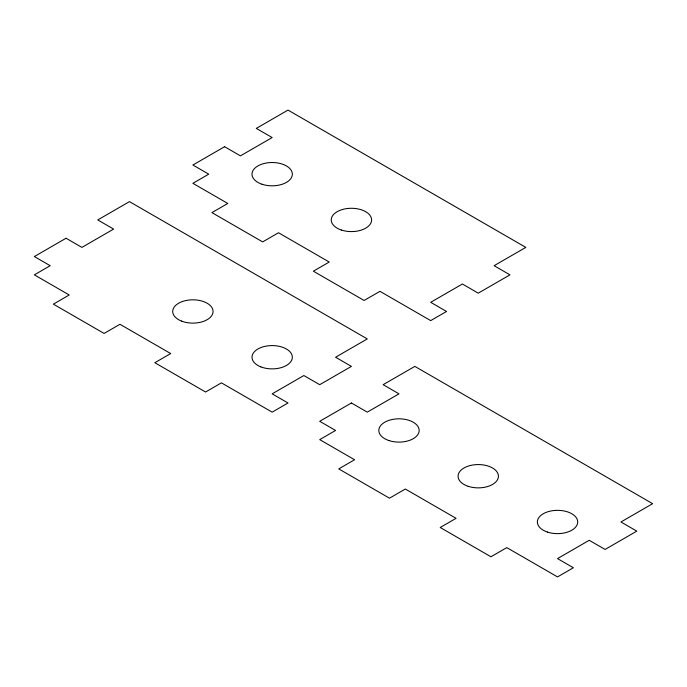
<?xml version="1.0" encoding="UTF-8"?>
<svg xmlns="http://www.w3.org/2000/svg" width="687" height="687" viewBox="0 0 687 687"><rect width="100%" height="100%" fill="white"/><g stroke="black" fill="none" stroke-linecap="round" stroke-linejoin="round"><path stroke-width="1.03" d="M66.055 238.243L34.35 256.543L50.203 265.697L34.35 274.852L69.232 294.989L53.371 304.143L104.106 333.435L119.959 324.281L170.694 353.565L154.841 362.719L205.568 392.011L221.429 382.857L272.155 412.148L288.008 402.994L272.155 393.84L303.869 375.54L319.721 384.686L351.426 366.386L335.574 357.231L367.279 338.923L129.474 201.626L97.769 219.934L113.621 229.089L81.908 247.389L66.055 238.243M224.597 146.709L192.892 165.017L208.745 174.163L192.892 183.317L227.766 203.455L211.914 212.609L262.649 241.901L278.501 232.747L329.228 262.039L313.375 271.193L364.11 300.477L379.963 291.331L430.697 320.614L446.55 311.46L430.697 302.314L462.403 284.006L478.255 293.16L509.969 274.852L494.108 265.697L525.821 247.389L288.008 110.092L256.303 128.4L272.155 137.555L240.45 155.863L224.597 146.709M351.426 402.994L319.721 421.303L335.574 430.457L319.721 439.611L354.595 459.749L338.743 468.895L389.477 498.187L405.33 489.032L456.065 518.324L440.212 527.479L490.939 556.771L506.791 547.616L557.526 576.908L573.379 567.754L557.526 558.6L589.231 540.291L605.092 549.445L636.797 531.137L620.945 521.983L652.65 503.683L414.845 366.386L383.131 384.686L398.992 393.84L367.279 412.148L351.426 402.994M547.436 532.073A20.181 11.653 0 0 0 577.707 521.983A20.181 11.653 0 0 0 547.436 511.901A20.181 11.653 0 0 0 547.436 532.073M388.902 440.547A20.181 11.653 0 0 0 419.164 430.457A20.181 11.653 0 0 0 388.902 420.367A20.181 11.653 0 0 0 388.902 440.547M260.845 366.875A20.181 11.653 0 0 0 292.284 358.064A20.181 11.653 0 0 0 263.344 346.755A20.181 11.653 0 0 0 260.845 366.875M262.065 184.253A20.181 11.653 0 0 0 292.336 174.163A20.181 11.653 0 0 0 262.065 164.081A20.181 11.653 0 0 0 262.065 184.253M468.165 486.31A20.181 11.653 0 0 0 498.436 476.22A20.181 11.653 0 0 0 468.165 466.129A20.181 11.653 0 0 0 468.165 486.31M181.574 321.112A20.181 11.653 0 0 0 213.013 312.293A20.181 11.653 0 0 0 184.073 300.983A20.181 11.653 0 0 0 181.574 321.112M341.336 230.025A20.181 11.653 0 0 0 371.607 219.934A20.181 11.653 0 0 0 341.336 209.844A20.181 11.653 0 0 0 341.336 230.025"/></g></svg>
